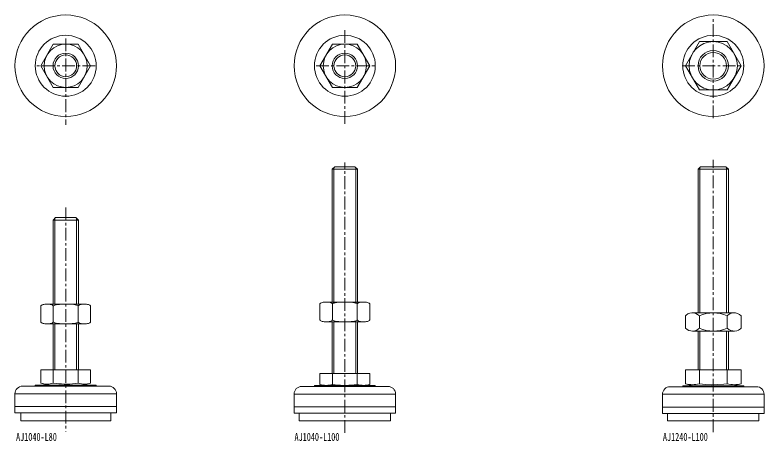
# Model space of a CAD drawing. Units: millimetres on the paper. Extents: x -532 to 239, y -397 to -107.
# Drawn here: x -532.1 to -237, y -337.6 to -169.9 of the extents above; entities that cross this region are included whole.
import ezdxf
from ezdxf.enums import TextEntityAlignment as Align

# ---------------------------------------------------------------- set-up
doc = ezdxf.new("R2010")
doc.units = ezdxf.units.MM
doc.linetypes.add('CHAIN1', pattern=[8, 5, -1, 1, -1])
doc.layers.add('0-0', color=7, linetype='Continuous', lineweight=18)
doc.layers.add('0-1', color=4, linetype='Continuous', lineweight=18)
doc.styles.add('ＭＳ ゴシック', font='')
doc.styles.get('ＭＳ ゴシック').set_extended_font_data('MS Gothic')

msp = doc.modelspace()

# ---------------------------------------------------------------- linework, layer by layer
at = {"layer": '0-0'}
for p, q in [((-262.953, -230.641), (-261.953, -229.641)), ((-262.953, -230.641), (-262.953, -287.159)), ((-409.455, -282.916), (-394.733, -282.916)), ((-521.866, -290.757), (-521.866, -284.475)), ((-519.412, -283.716), (-504.69, -283.716)), ((-516.959, -290.757), (-516.959, -284.475)), ((-507.144, -284.475), (-507.144, -290.757)), ((-502.236, -284.475), (-502.236, -290.757)), ((-411.909, -289.957), (-411.909, -283.675)), ((-407.001, -289.957), (-407.001, -283.675)), ((-397.186, -283.675), (-397.186, -289.957)), ((-392.279, -283.675), (-392.279, -289.957)), ((-267.922, -293.222), (-267.922, -288.297)), ((-265.18, -287.159), (-248.725, -287.159)), ((-262.437, -293.222), (-262.437, -288.297)), ((-251.468, -288.297), (-251.468, -293.222)), ((-245.983, -288.297), (-245.983, -293.222)), ((-504.69, -291.516), (-519.412, -291.516)), ((-517.051, -309.641), (-517.051, -291.516)), ((-507.051, -309.641), (-507.051, -291.516)), ((-394.733, -290.716), (-409.455, -290.716)), ((-407.094, -290.716), (-407.094, -311.041)), ((-397.094, -290.716), (-397.094, -311.041)), ((-248.725, -294.359), (-265.18, -294.359)), ((-262.953, -294.359), (-262.953, -309.641)), ((-250.953, -294.359), (-250.953, -309.641)), ((-521.866, -309.641), (-502.236, -309.641)), ((-521.866, -314.865), (-521.866, -309.641)), ((-516.959, -314.865), (-516.959, -309.641)), ((-262.437, -315.075), (-262.437, -309.641)), ((-251.468, -315.075), (-251.468, -309.641)), ((-245.983, -309.641), (-245.983, -315.075)), ((-407.001, -311.041), (-407.001, -315.365)), ((-500.051, -315.641), (-524.051, -315.641)), ((-524.051, -315.641), (-524.051, -316.041)), ((-505.051, -315.641), (-502.236, -314.865)), ((-500.051, -315.641), (-500.051, -316.041)), ((-414.094, -315.741), (-414.094, -316.141)), ((-410.544, -315.741), (-411.909, -315.365)), ((-495.051, -316.041), (-529.051, -316.041)), ((-385.094, -316.141), (-419.094, -316.141)), ((-273.953, -316.241), (-239.953, -316.241)), ((-532.051, -319.041), (-532.051, -326.541)), ((-492.051, -326.541), (-492.051, -319.041)), ((-422.094, -326.641), (-422.094, -319.141)), ((-382.094, -319.141), (-382.094, -326.641)), ((-276.953, -326.741), (-276.953, -319.241)), ((-236.953, -319.241), (-236.953, -326.741)), ((-532.051, -324.041), (-492.051, -324.041)), ((-382.094, -324.141), (-422.094, -324.141)), ((-236.953, -324.241), (-276.953, -324.241)), ((-492.051, -326.541), (-532.051, -326.541)), ((-529.801, -326.541), (-529.801, -329.641)), ((-494.301, -329.641), (-494.301, -326.541)), ((-422.094, -326.641), (-382.094, -326.641)), ((-420.094, -326.641), (-420.094, -329.641)), ((-384.094, -326.641), (-384.094, -329.641)), ((-276.953, -326.741), (-236.953, -326.741)), ((-274.953, -329.641), (-274.953, -326.741)), ((-238.953, -326.741), (-238.953, -329.641)), ((-529.801, -329.641), (-494.301, -329.641)), ((-384.094, -329.641), (-420.094, -329.641)), ((-238.953, -329.641), (-274.953, -329.641))]:
    msp.add_line(p, q, dxfattribs=at)
for points in [[(-516.959, -181.397), (-507.144, -181.397), (-502.236, -189.897), (-507.144, -198.397), (-516.959, -198.397), (-521.866, -189.897)], [(-407.001, -181.397), (-397.186, -181.397), (-392.279, -189.897), (-397.186, -198.397), (-407.001, -198.397), (-411.909, -189.897)], [(-262.437, -180.397), (-251.468, -180.397), (-245.983, -189.897), (-251.468, -199.397), (-262.437, -199.397), (-267.922, -189.897)]]:
    msp.add_lwpolyline(points, close=True, dxfattribs=at)
for points in [[(-397.094, -282.916), (-397.094, -230.641), (-398.094, -229.641), (-406.094, -229.641), (-407.094, -230.641), (-407.094, -282.916)], [(-261.953, -229.641), (-251.953, -229.641), (-250.953, -230.641), (-250.953, -287.159)], [(-517.051, -283.716), (-517.051, -250.641), (-516.051, -249.641), (-508.051, -249.641), (-507.051, -250.641), (-507.051, -283.716)], [(-407.001, -283.675), (-407.039, -283.543), (-407.149, -283.415), (-407.33, -283.295), (-407.575, -283.187), (-407.878, -283.093), (-408.228, -283.018), (-408.616, -282.962), (-409.029, -282.927), (-409.455, -282.916), (-409.881, -282.927), (-410.294, -282.962), (-410.682, -283.018), (-411.032, -283.093), (-411.335, -283.187), (-411.58, -283.295), (-411.761, -283.415), (-411.872, -283.543), (-411.909, -283.675)], [(-402.094, -282.916), (-402.953, -282.929), (-403.785, -282.964), (-404.564, -283.021), (-405.267, -283.098), (-405.872, -283.192), (-406.361, -283.302), (-406.718, -283.422), (-406.934, -283.55), (-407.001, -283.675)], [(-392.279, -283.675), (-392.316, -283.543), (-392.427, -283.415), (-392.608, -283.295), (-392.853, -283.187), (-393.155, -283.093), (-393.506, -283.018), (-393.893, -282.962), (-394.307, -282.927), (-394.733, -282.916), (-395.159, -282.927), (-395.572, -282.962), (-395.96, -283.018), (-396.31, -283.093), (-396.612, -283.187), (-396.858, -283.295), (-397.038, -283.415), (-397.149, -283.543), (-397.186, -283.675), (-397.262, -283.543), (-397.485, -283.415), (-397.85, -283.295), (-398.345, -283.187), (-398.956, -283.093), (-399.663, -283.017), (-400.446, -282.962), (-401.28, -282.927), (-402.094, -282.916)], [(-516.959, -284.475), (-516.996, -284.343), (-517.107, -284.215), (-517.287, -284.095), (-517.533, -283.987), (-517.835, -283.893), (-518.185, -283.818), (-518.573, -283.762), (-518.986, -283.727), (-519.412, -283.716), (-519.838, -283.727), (-520.252, -283.762), (-520.639, -283.818), (-520.99, -283.893), (-521.292, -283.987), (-521.537, -284.095), (-521.718, -284.215), (-521.829, -284.343), (-521.866, -284.475)], [(-512.051, -283.716), (-512.911, -283.729), (-513.743, -283.764), (-514.522, -283.821), (-515.224, -283.898), (-515.829, -283.992), (-516.318, -284.102), (-516.675, -284.222), (-516.891, -284.35), (-516.959, -284.475)], [(-502.236, -284.475), (-502.273, -284.343), (-502.384, -284.215), (-502.565, -284.095), (-502.81, -283.987), (-503.113, -283.893), (-503.463, -283.818), (-503.851, -283.762), (-504.264, -283.727), (-504.69, -283.716), (-505.116, -283.727), (-505.529, -283.762), (-505.917, -283.818), (-506.267, -283.893), (-506.57, -283.987), (-506.815, -284.095), (-506.996, -284.215), (-507.106, -284.343), (-507.144, -284.475), (-507.219, -284.343), (-507.442, -284.215), (-507.807, -284.095), (-508.303, -283.987), (-508.913, -283.893), (-509.621, -283.817), (-510.403, -283.762), (-511.237, -283.727), (-512.051, -283.716)], [(-262.437, -288.297), (-263.105, -287.778), (-263.835, -287.41), (-264.607, -287.204), (-265.395, -287.166), (-266.178, -287.296), (-266.929, -287.592), (-267.628, -288.043), (-267.922, -288.296)], [(-245.983, -288.297), (-246.65, -287.778), (-247.381, -287.41), (-248.152, -287.204), (-248.941, -287.166), (-249.723, -287.296), (-250.475, -287.592), (-251.174, -288.043), (-251.468, -288.296)], [(-521.866, -290.757), (-521.829, -290.888), (-521.718, -291.016), (-521.537, -291.136), (-521.292, -291.245), (-520.99, -291.338), (-520.639, -291.414), (-520.252, -291.47), (-519.838, -291.504), (-519.412, -291.516), (-518.986, -291.504), (-518.573, -291.47), (-518.185, -291.414), (-517.835, -291.338), (-517.533, -291.245), (-517.287, -291.136), (-517.107, -291.016), (-516.996, -290.888), (-516.959, -290.757)], [(-516.959, -290.757), (-516.883, -290.888), (-516.66, -291.016), (-516.295, -291.136), (-515.8, -291.245), (-515.189, -291.338), (-514.482, -291.414), (-513.699, -291.47), (-512.865, -291.504), (-512.051, -291.516)], [(-512.051, -291.516), (-511.192, -291.503), (-510.36, -291.468), (-509.581, -291.411), (-508.878, -291.334), (-508.273, -291.239), (-507.784, -291.13), (-507.427, -291.01), (-507.211, -290.881), (-507.144, -290.757), (-507.106, -290.888), (-506.996, -291.016), (-506.815, -291.136), (-506.57, -291.245), (-506.267, -291.338), (-505.917, -291.414), (-505.529, -291.47), (-505.116, -291.504), (-504.69, -291.516), (-504.264, -291.504), (-503.851, -291.47), (-503.463, -291.414), (-503.113, -291.338), (-502.81, -291.245), (-502.565, -291.136), (-502.384, -291.016), (-502.273, -290.888), (-502.236, -290.757)], [(-411.909, -289.957), (-411.872, -290.088), (-411.761, -290.216), (-411.58, -290.336), (-411.335, -290.445), (-411.032, -290.538), (-410.682, -290.614), (-410.294, -290.67), (-409.881, -290.704), (-409.455, -290.716), (-409.029, -290.704), (-408.616, -290.67), (-408.228, -290.614), (-407.878, -290.538), (-407.575, -290.445), (-407.33, -290.336), (-407.149, -290.216), (-407.039, -290.088), (-407.001, -289.957)], [(-407.001, -289.957), (-406.926, -290.088), (-406.703, -290.216), (-406.338, -290.336), (-405.842, -290.445), (-405.232, -290.538), (-404.525, -290.614), (-403.742, -290.67), (-402.908, -290.704), (-402.094, -290.716)], [(-402.094, -290.716), (-401.234, -290.703), (-400.402, -290.668), (-399.623, -290.611), (-398.921, -290.534), (-398.316, -290.439), (-397.827, -290.33), (-397.47, -290.21), (-397.254, -290.081), (-397.186, -289.957), (-397.149, -290.088), (-397.038, -290.216), (-396.858, -290.336), (-396.612, -290.445), (-396.31, -290.538), (-395.96, -290.614), (-395.572, -290.67), (-395.159, -290.704), (-394.733, -290.716), (-394.307, -290.704), (-393.893, -290.67), (-393.506, -290.614), (-393.155, -290.538), (-392.853, -290.445), (-392.608, -290.336), (-392.427, -290.216), (-392.316, -290.088), (-392.279, -289.957)], [(-267.922, -293.222), (-267.255, -293.74), (-266.524, -294.108), (-265.753, -294.315), (-264.964, -294.353), (-264.182, -294.222), (-263.43, -293.927), (-262.731, -293.475), (-262.437, -293.222)], [(-251.468, -293.222), (-250.8, -293.74), (-250.07, -294.108), (-249.298, -294.315), (-248.51, -294.353), (-247.727, -294.222), (-246.976, -293.927), (-246.277, -293.475), (-245.983, -293.222)], [(-511.572, -315.224), (-510.505, -315.189), (-509.443, -315.12), (-508.384, -315.019), (-507.144, -314.865), (-507.144, -309.641)], [(-502.236, -309.641), (-502.236, -314.865), (-502.839, -315.015), (-503.445, -315.129), (-504.054, -315.201), (-504.665, -315.227), (-505.285, -315.205), (-505.904, -315.134), (-506.525, -315.018), (-507.144, -314.865)], [(-245.983, -309.641), (-267.922, -309.641), (-267.922, -315.075), (-264.953, -315.841)], [(-392.279, -315.365), (-392.279, -311.041), (-411.909, -311.041), (-411.909, -315.365), (-411.29, -315.518), (-410.669, -315.634), (-410.05, -315.705), (-409.43, -315.727), (-408.819, -315.701), (-408.21, -315.629), (-407.604, -315.515), (-407.001, -315.365), (-405.924, -315.5), (-404.844, -315.608), (-403.764, -315.683), (-402.683, -315.722), (-401.615, -315.724), (-400.548, -315.689), (-399.485, -315.62), (-398.427, -315.519), (-397.186, -315.365)], [(-397.186, -311.041), (-397.186, -315.365), (-396.567, -315.518), (-395.947, -315.634), (-395.327, -315.705), (-394.708, -315.727), (-394.097, -315.701), (-393.488, -315.629), (-392.882, -315.515), (-392.279, -315.365), (-393.644, -315.741)], [(-511.572, -315.224), (-512.641, -315.222), (-513.721, -315.183), (-514.801, -315.108), (-515.881, -315), (-516.959, -314.865), (-517.562, -315.015), (-518.167, -315.129), (-518.776, -315.201), (-519.387, -315.227), (-520.007, -315.205), (-520.627, -315.134), (-521.247, -315.018), (-521.866, -314.865), (-519.051, -315.641)], [(-414.094, -315.741), (-390.094, -315.741), (-390.094, -316.141)], [(-267.922, -315.075), (-267.231, -315.235), (-266.539, -315.356), (-265.847, -315.43), (-265.155, -315.454), (-264.472, -315.427), (-263.791, -315.351), (-263.113, -315.232), (-262.437, -315.075), (-260.027, -315.329), (-257.614, -315.448), (-255.224, -315.414), (-252.85, -315.235), (-251.468, -315.075), (-250.777, -315.235), (-250.084, -315.356), (-249.392, -315.43), (-248.701, -315.454), (-248.018, -315.427), (-247.336, -315.351), (-246.658, -315.232), (-245.983, -315.075), (-248.953, -315.841)], [(-244.953, -316.241), (-244.953, -315.841), (-268.953, -315.841), (-268.953, -316.241)]]:
    msp.add_lwpolyline(points, dxfattribs=at)
for centre, radius in [((-512.051, -189.897), 20), ((-402.094, -189.897), 20), ((-256.953, -189.897), 20), ((-512.051, -189.897), 12), ((-402.094, -189.897), 12), ((-256.953, -189.897), 12), ((-512.051, -189.897), 4.3), ((-402.094, -189.897), 4.3), ((-256.953, -189.897), 6), ((-256.953, -189.897), 5.25)]:
    msp.add_circle(centre, radius, dxfattribs=at)
for centre, radius, start, end in [((-256.953, -300.955), 13.796, 66.57339, 113.42659), ((-256.953, -280.564), 13.796, 246.57341, 293.42661), ((-529.051, -319.041), 3, 90, 180), ((-495.051, -319.041), 3, 360, 90), ((-419.094, -319.141), 3, 90, 180), ((-385.094, -319.141), 3, 360, 90), ((-273.953, -319.241), 3, 90, 180), ((-239.953, -319.241), 3, 360, 90)]:
    msp.add_arc(centre, radius, start, end, dxfattribs=at)
at = {"layer": '0-1', "linetype": 'CHAIN1'}
for p, q in [((-256.953, -210.559), (-256.953, -171.499)), ((-402.094, -212.809), (-402.094, -175.295)), ((-512.051, -179.092), (-512.051, -213.091)), ((-500.425, -189.897), (-523.386, -189.897)), ((-413.429, -189.897), (-390.468, -189.897)), ((-269.172, -189.897), (-244.748, -189.897)), ((-256.953, -334.086), (-256.953, -226.871)), ((-402.094, -334.416), (-402.094, -227.996)), ((-512.051, -245.714), (-512.051, -333.916))]:
    msp.add_line(p, q, dxfattribs=at)
at = {"layer": '0-1'}
for p, q in [((-406.394, -282.916), (-406.394, -229.941)), ((-397.794, -229.941), (-397.794, -282.916)), ((-262.203, -287.159), (-262.203, -229.891)), ((-251.703, -287.159), (-251.703, -229.891)), ((-407.094, -230.641), (-397.094, -230.641)), ((-250.953, -230.641), (-262.953, -230.641)), ((-507.051, -250.641), (-517.051, -250.641)), ((-516.351, -249.941), (-516.351, -283.716)), ((-507.751, -283.716), (-507.751, -249.941)), ((-516.351, -291.516), (-516.351, -309.641)), ((-507.751, -291.516), (-507.751, -309.641)), ((-406.394, -290.716), (-406.394, -311.041)), ((-397.794, -311.041), (-397.794, -290.716)), ((-262.203, -309.641), (-262.203, -294.359)), ((-251.703, -309.641), (-251.703, -294.359)), ((-492.051, -319.041), (-532.051, -319.041)), ((-422.094, -319.141), (-382.094, -319.141)), ((-276.953, -319.241), (-236.953, -319.241))]:
    msp.add_line(p, q, dxfattribs=at)
for centre, radius in [((-512.051, -189.897), 8.5), ((-402.094, -189.897), 8.5), ((-256.953, -189.897), 9.5), ((-512.051, -189.897), 5), ((-402.094, -189.897), 5)]:
    msp.add_circle(centre, radius, dxfattribs=at)

# ---------------------------------------------------------------- texts
at = {"layer": '0-0', "style": 'ＭＳ ゴシック', "width": 0.75}
for s, p in [('AJ1040-L80', (-531.634, -338.524)), ('AJ1040-L100', (-421.927, -338.524)), ('AJ1240-L100', (-276.786, -338.524))]:
    msp.add_text(s, height=3.152, dxfattribs=at).set_placement(p, align=Align.BOTTOM_LEFT)

doc.saveas('drawing.dxf')
